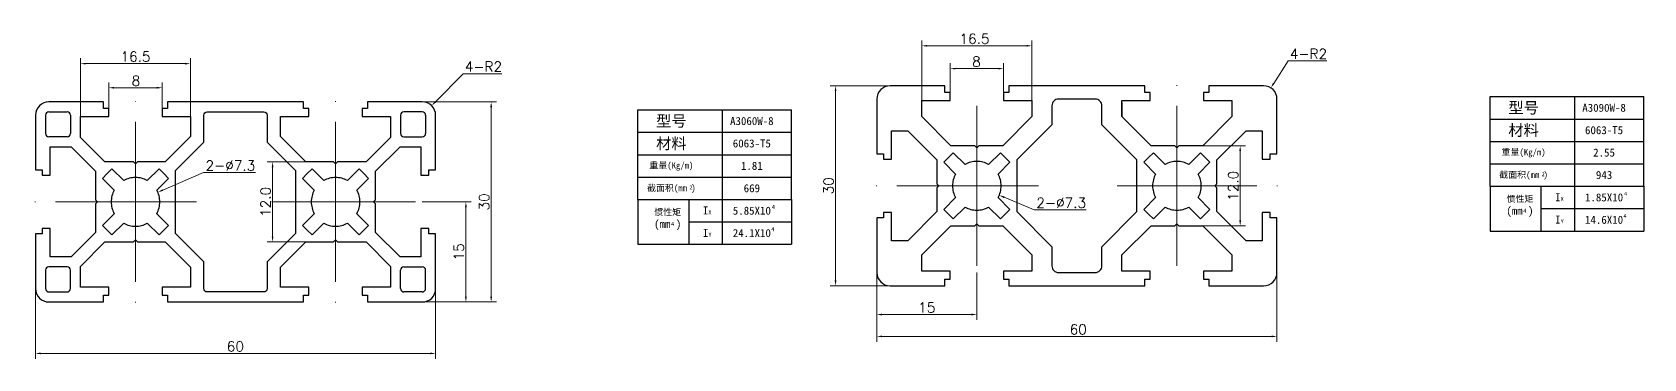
# Model space of a CAD drawing. Header units: millimetres. Extents: x 667 to 3290, y 428 to 2286.
# Drawn here: x 2367.2 to 2608.8, y 813.9 to 862.9 of the extents above; entities that cross this region are included whole.
import ezdxf

# ---------------------------------------------------------------- set-up
doc = ezdxf.new("R2010")
doc.units = ezdxf.units.MM
doc.linetypes.add('ACAD_ISO10W100', pattern=[18, 12, -3, 0, -3])
for name, color, linetype, lineweight in [('中心线', 1, 'ACAD_ISO10W100', 0), ('粗实线', 130, 'Continuous', 30), ('细实线', 130, 'Continuous', 0)]:
    doc.layers.add(name, color=color, linetype=linetype, lineweight=lineweight)
doc.styles.get("Standard").update_dxf_attribs({"font": 'txt', "bigfont": 'gbcbig.shx'})
doc.dimstyles.new('45x45L', dxfattribs={"dimscale": 0, "dimtxt": 1.5, "dimasz": 0.8, "dimexe": 0.8, "dimexo": 0, "dimgap": 0.3, "dimtad": 1, "dimtoh": 1, "dimdec": 1, "dimzin": 0, "dimdsep": 46, "dimtxsty": 'Standard', "dimcen": 0, "dimclrd": 5, "dimclre": 5, "dimclrt": 3, "dimadec": 0, "dimazin": 0, "dimtp": 0.05, "dimtm": 0.05, "dimtfac": 1, "dimtdec": 1, "dimtofl": 0, "dimtmove": 0, "dimatfit": 3, "dimfxl": 1, "dimtolj": 1, "dimlwd": 13, "dimlwe": 13, "dimarcsym": 0})

# ---------------------------------------------------------------- blocks, each defined once
blk = doc.blocks.new('*D1120')
at = {"layer": 'DEFPOINTS', "color": 0, "transparency": 16777216}
for p in [(2403.22, 843.42), (2408.22, 843.42), (2408.22, 831.42)]:
    blk.add_point(p, dxfattribs=at)
at = {"layer": '粗实线', "color": 5, "lineweight": 13, "transparency": 16777216}
for p, q in [((2408.22, 843.42), (2402.42, 843.42)), ((2403.22, 832.22), (2403.22, 842.62)), ((2408.22, 831.42), (2402.42, 831.42))]:
    blk.add_line(p, q, dxfattribs=at)
at = {"layer": '粗实线', "color": 5, "transparency": 16777216}
for points in [[(2403.09, 842.62), (2403.35, 842.62), (2403.22, 843.42)], [(2403.09, 832.22), (2403.35, 832.22), (2403.22, 831.42)]]:
    blk.add_solid(points, dxfattribs=at)
at = {"layer": '粗实线', "color": 3, "transparency": 16777216, "insert": (2402.17, 837.42), "char_height": 1.5, "attachment_point": 5, "rotation": 90}
blk.add_mtext('\\A1;12.0', dxfattribs=at)
blk = doc.blocks.new('*D1121')
at = {"layer": 'DEFPOINTS', "color": 0, "transparency": 16777216}
for p in [(2427.06, 851.85), (2425.66, 850.42)]:
    blk.add_point(p, dxfattribs=at)
at = {"layer": '细实线', "color": 5, "lineweight": 13, "transparency": 16777216}
for p, q in [((2431.78, 856.65), (2427.63, 852.42)), ((2437.58, 856.65), (2431.78, 856.65))]:
    blk.add_line(p, q, dxfattribs=at)
at = {"layer": '细实线', "color": 5, "transparency": 16777216}
blk.add_solid([(2427.53, 852.51), (2427.72, 852.33), (2427.06, 851.85)], dxfattribs=at)
at = {"layer": '细实线', "color": 3, "transparency": 16777216, "insert": (2434.83, 857.7), "char_height": 1.5, "attachment_point": 5}
blk.add_mtext('\\A1;4-R2', dxfattribs=at)
blk = doc.blocks.new('*D1122')
at = {"layer": 'DEFPOINTS', "color": 0, "transparency": 16777216}
for p in [(2425.66, 852.42), (2435.99, 852.42), (2425.66, 822.42)]:
    blk.add_point(p, dxfattribs=at)
at = {"layer": '细实线', "color": 5, "lineweight": 13, "transparency": 16777216}
for p, q in [((2425.66, 852.42), (2436.79, 852.42)), ((2435.99, 823.22), (2435.99, 851.62)), ((2425.66, 822.42), (2436.79, 822.42))]:
    blk.add_line(p, q, dxfattribs=at)
at = {"layer": '细实线', "color": 5, "transparency": 16777216}
for points in [[(2435.86, 851.62), (2436.13, 851.62), (2435.99, 852.42)], [(2435.86, 823.22), (2436.13, 823.22), (2435.99, 822.42)]]:
    blk.add_solid(points, dxfattribs=at)
at = {"layer": '细实线', "color": 3, "transparency": 16777216, "insert": (2434.94, 837.42), "char_height": 1.5, "attachment_point": 5, "rotation": 90}
blk.add_mtext('\\A1;30', dxfattribs=at)
blk = doc.blocks.new('*D1123')
at = {"layer": 'DEFPOINTS', "color": 0, "transparency": 16777216}
for p in [(2425.66, 837.42), (2432.2, 837.42), (2425.66, 822.42)]:
    blk.add_point(p, dxfattribs=at)
at = {"layer": '细实线', "color": 5, "lineweight": 13, "transparency": 16777216}
for p, q in [((2425.66, 837.42), (2433, 837.42)), ((2432.2, 823.22), (2432.2, 836.62)), ((2425.66, 822.42), (2433, 822.42))]:
    blk.add_line(p, q, dxfattribs=at)
at = {"layer": '细实线', "color": 5, "transparency": 16777216}
for points in [[(2432.07, 836.62), (2432.34, 836.62), (2432.2, 837.42)], [(2432.07, 823.22), (2432.34, 823.22), (2432.2, 822.42)]]:
    blk.add_solid(points, dxfattribs=at)
at = {"layer": '细实线', "color": 3, "transparency": 16777216, "insert": (2431.15, 829.92), "char_height": 1.5, "attachment_point": 5, "rotation": 90}
blk.add_mtext('\\A1;15', dxfattribs=at)
blk = doc.blocks.new('*D815')
at = {"layer": 'DEFPOINTS', "color": 0, "transparency": 16777216}
for p in [(2367.66, 824.42), (2427.66, 824.42), (2427.66, 814.7)]:
    blk.add_point(p, dxfattribs=at)
at = {"layer": '细实线', "color": 5, "lineweight": 13, "transparency": 16777216}
for p, q in [((2367.66, 824.42), (2367.66, 813.9)), ((2427.66, 824.42), (2427.66, 813.9)), ((2368.46, 814.7), (2426.86, 814.7))]:
    blk.add_line(p, q, dxfattribs=at)
at = {"layer": '细实线', "color": 5, "transparency": 16777216}
for points in [[(2368.46, 814.84), (2368.46, 814.57), (2367.66, 814.7)], [(2426.86, 814.84), (2426.86, 814.57), (2427.66, 814.7)]]:
    blk.add_solid(points, dxfattribs=at)
at = {"layer": '细实线', "color": 3, "transparency": 16777216, "insert": (2397.64, 815.75), "char_height": 1.5, "attachment_point": 5}
blk.add_mtext('\\A1;60', dxfattribs=at)
blk = doc.blocks.new('*D1124')
at = {"layer": 'DEFPOINTS', "color": 0, "transparency": 16777216}
for p in [(2386.01, 838.87), (2379.31, 835.98)]:
    blk.add_point(p, dxfattribs=at)
at = {"layer": '细实线', "color": 5, "lineweight": 13, "transparency": 16777216}
for p, q in [((2392.84, 841.82), (2386.75, 839.19)), ((2400.64, 841.82), (2392.84, 841.82))]:
    blk.add_line(p, q, dxfattribs=at)
at = {"layer": '细实线', "color": 5, "transparency": 16777216}
blk.add_solid([(2386.7, 839.31), (2386.8, 839.07), (2386.01, 838.87)], dxfattribs=at)
at = {"layer": '细实线', "color": 3, "transparency": 16777216, "insert": (2396.89, 842.87), "char_height": 1.5, "attachment_point": 5}
blk.add_mtext('\\A1;2-%%C7.3', dxfattribs=at)
blk = doc.blocks.new('*D1125')
at = {"layer": 'DEFPOINTS', "color": 0, "transparency": 16777216}
for p in [(2390.91, 858.15), (2374.41, 850.22), (2390.91, 850.22)]:
    blk.add_point(p, dxfattribs=at)
at = {"layer": '细实线', "color": 5, "lineweight": 13, "transparency": 16777216}
for p, q in [((2374.41, 850.22), (2374.41, 858.95)), ((2375.21, 858.15), (2390.11, 858.15)), ((2390.91, 850.22), (2390.91, 858.95))]:
    blk.add_line(p, q, dxfattribs=at)
at = {"layer": '细实线', "color": 5, "transparency": 16777216}
for points in [[(2375.21, 858.28), (2375.21, 858.02), (2374.41, 858.15)], [(2390.11, 858.28), (2390.11, 858.02), (2390.91, 858.15)]]:
    blk.add_solid(points, dxfattribs=at)
at = {"layer": '细实线', "color": 3, "transparency": 16777216, "insert": (2382.66, 859.2), "char_height": 1.5, "attachment_point": 5}
blk.add_mtext('\\A1;16.5', dxfattribs=at)
blk = doc.blocks.new('*D1126')
at = {"layer": 'DEFPOINTS', "color": 0, "transparency": 16777216}
for p in [(2386.66, 854.54), (2378.66, 851.42), (2386.66, 851.42)]:
    blk.add_point(p, dxfattribs=at)
at = {"layer": '细实线', "color": 5, "lineweight": 13, "transparency": 16777216}
for p, q in [((2378.66, 851.42), (2378.66, 855.34)), ((2379.46, 854.54), (2385.86, 854.54)), ((2386.66, 851.42), (2386.66, 855.34))]:
    blk.add_line(p, q, dxfattribs=at)
at = {"layer": '细实线', "color": 5, "transparency": 16777216}
for points in [[(2379.46, 854.67), (2379.46, 854.41), (2378.66, 854.54)], [(2385.86, 854.67), (2385.86, 854.41), (2386.66, 854.54)]]:
    blk.add_solid(points, dxfattribs=at)
at = {"layer": '细实线', "color": 3, "transparency": 16777216, "insert": (2382.73, 855.59), "char_height": 1.5, "attachment_point": 5}
blk.add_mtext('\\A1;8', dxfattribs=at)
blk = doc.blocks.new('*D1127')
at = {"layer": 'DEFPOINTS', "color": 0, "transparency": 16777216}
for p in [(2542.69, 845.84), (2548.3, 845.84), (2542.69, 833.84)]:
    blk.add_point(p, dxfattribs=at)
at = {"layer": '粗实线', "color": 5, "lineweight": 13, "transparency": 16777216}
for p, q in [((2542.69, 845.84), (2549.1, 845.84)), ((2548.3, 834.64), (2548.3, 845.04)), ((2542.69, 833.84), (2549.1, 833.84))]:
    blk.add_line(p, q, dxfattribs=at)
at = {"layer": '粗实线', "color": 5, "transparency": 16777216}
for points in [[(2548.16, 845.04), (2548.43, 845.04), (2548.3, 845.84)], [(2548.16, 834.64), (2548.43, 834.64), (2548.3, 833.84)]]:
    blk.add_solid(points, dxfattribs=at)
at = {"layer": '粗实线', "color": 3, "transparency": 16777216, "insert": (2547.25, 839.84), "char_height": 1.5, "attachment_point": 5, "rotation": 90}
blk.add_mtext('\\A1;12.0', dxfattribs=at)
blk = doc.blocks.new('*D816')
at = {"layer": 'DEFPOINTS', "color": 0, "transparency": 16777216}
for p in [(2493.81, 826.84), (2553.81, 826.84), (2553.81, 817.25)]:
    blk.add_point(p, dxfattribs=at)
at = {"layer": '细实线', "color": 5, "lineweight": 13, "transparency": 16777216}
for p, q in [((2493.81, 826.84), (2493.81, 816.45)), ((2553.81, 826.84), (2553.81, 816.45)), ((2494.61, 817.25), (2553.01, 817.25))]:
    blk.add_line(p, q, dxfattribs=at)
at = {"layer": '细实线', "color": 5, "transparency": 16777216}
for points in [[(2494.61, 817.39), (2494.61, 817.12), (2493.81, 817.25)], [(2553.01, 817.39), (2553.01, 817.12), (2553.81, 817.25)]]:
    blk.add_solid(points, dxfattribs=at)
at = {"layer": '细实线', "color": 3, "transparency": 16777216, "insert": (2524.02, 818.3), "char_height": 1.5, "attachment_point": 5}
blk.add_mtext('\\A1;60', dxfattribs=at)
blk = doc.blocks.new('*D1128')
at = {"layer": 'DEFPOINTS', "color": 0, "transparency": 16777216}
for p in [(2493.81, 826.84), (2508.81, 826.84), (2508.81, 820.53)]:
    blk.add_point(p, dxfattribs=at)
at = {"layer": '细实线', "color": 5, "lineweight": 13, "transparency": 16777216}
for p, q in [((2493.81, 826.84), (2493.81, 819.73)), ((2508.81, 826.84), (2508.81, 819.73)), ((2494.61, 820.53), (2508.01, 820.53))]:
    blk.add_line(p, q, dxfattribs=at)
at = {"layer": '细实线', "color": 5, "transparency": 16777216}
for points in [[(2494.61, 820.67), (2494.61, 820.4), (2493.81, 820.53)], [(2508.01, 820.67), (2508.01, 820.4), (2508.81, 820.53)]]:
    blk.add_solid(points, dxfattribs=at)
at = {"layer": '细实线', "color": 3, "transparency": 16777216, "insert": (2501.31, 821.58), "char_height": 1.5, "attachment_point": 5}
blk.add_mtext('\\A1;15', dxfattribs=at)
blk = doc.blocks.new('*D1129')
at = {"layer": 'DEFPOINTS', "color": 0, "transparency": 16777216}
for p in [(2487.63, 854.84), (2495.81, 854.84), (2495.81, 824.84)]:
    blk.add_point(p, dxfattribs=at)
at = {"layer": '细实线', "color": 5, "lineweight": 13, "transparency": 16777216}
for p, q in [((2495.81, 854.84), (2486.83, 854.84)), ((2487.63, 825.64), (2487.63, 854.04)), ((2495.81, 824.84), (2486.83, 824.84))]:
    blk.add_line(p, q, dxfattribs=at)
at = {"layer": '细实线', "color": 5, "transparency": 16777216}
for points in [[(2487.5, 854.04), (2487.76, 854.04), (2487.63, 854.84)], [(2487.5, 825.64), (2487.76, 825.64), (2487.63, 824.84)]]:
    blk.add_solid(points, dxfattribs=at)
at = {"layer": '细实线', "color": 3, "transparency": 16777216, "insert": (2486.58, 839.84), "char_height": 1.5, "attachment_point": 5, "rotation": 90}
blk.add_mtext('\\A1;30', dxfattribs=at)
blk = doc.blocks.new('*D1130')
at = {"layer": 'DEFPOINTS', "color": 0, "transparency": 16777216}
for p in [(2552.89, 854.52), (2551.81, 852.84)]:
    blk.add_point(p, dxfattribs=at)
at = {"layer": '细实线', "color": 5, "lineweight": 13, "transparency": 16777216}
for p, q in [((2555.48, 858.57), (2553.32, 855.2)), ((2561.28, 858.57), (2555.48, 858.57))]:
    blk.add_line(p, q, dxfattribs=at)
at = {"layer": '细实线', "color": 5, "transparency": 16777216}
blk.add_solid([(2553.21, 855.27), (2553.43, 855.12), (2552.89, 854.52)], dxfattribs=at)
at = {"layer": '细实线', "color": 3, "transparency": 16777216, "insert": (2558.53, 859.62), "char_height": 1.5, "attachment_point": 5}
blk.add_mtext('\\A1;4-R2', dxfattribs=at)
blk = doc.blocks.new('*D1131')
at = {"layer": 'DEFPOINTS', "color": 0, "transparency": 16777216}
for p in [(2505.45, 841.25), (2512.18, 838.42)]:
    blk.add_point(p, dxfattribs=at)
at = {"layer": '细实线', "color": 5, "lineweight": 13, "transparency": 16777216}
for p, q in [((2517.41, 836.23), (2512.92, 838.11)), ((2525.21, 836.23), (2517.41, 836.23))]:
    blk.add_line(p, q, dxfattribs=at)
at = {"layer": '细实线', "color": 5, "transparency": 16777216}
blk.add_solid([(2512.97, 838.24), (2512.86, 837.99), (2512.18, 838.42)], dxfattribs=at)
at = {"layer": '细实线', "color": 3, "transparency": 16777216, "insert": (2521.46, 837.28), "char_height": 1.5, "attachment_point": 5}
blk.add_mtext('\\A1;2-%%C7.3', dxfattribs=at)
blk = doc.blocks.new('*D1132')
at = {"layer": 'DEFPOINTS', "color": 0, "transparency": 16777216}
for p in [(2517.06, 860.83), (2500.56, 852.64), (2517.06, 852.64)]:
    blk.add_point(p, dxfattribs=at)
at = {"layer": '细实线', "color": 5, "lineweight": 13, "transparency": 16777216}
for p, q in [((2500.56, 852.64), (2500.56, 861.63)), ((2501.36, 860.83), (2516.26, 860.83)), ((2517.06, 852.64), (2517.06, 861.63))]:
    blk.add_line(p, q, dxfattribs=at)
at = {"layer": '细实线', "color": 5, "transparency": 16777216}
for points in [[(2501.36, 860.96), (2501.36, 860.7), (2500.56, 860.83)], [(2516.26, 860.96), (2516.26, 860.7), (2517.06, 860.83)]]:
    blk.add_solid(points, dxfattribs=at)
at = {"layer": '细实线', "color": 3, "transparency": 16777216, "insert": (2508.46, 861.88), "char_height": 1.5, "attachment_point": 5}
blk.add_mtext('\\A1;16.5', dxfattribs=at)
blk = doc.blocks.new('*D1133')
at = {"layer": 'DEFPOINTS', "color": 0, "transparency": 16777216}
for p in [(2512.81, 857.4), (2504.81, 853.84), (2512.81, 853.84)]:
    blk.add_point(p, dxfattribs=at)
at = {"layer": '细实线', "color": 5, "lineweight": 13, "transparency": 16777216}
for p, q in [((2504.81, 853.84), (2504.81, 858.2)), ((2512.81, 853.84), (2512.81, 858.2)), ((2505.61, 857.4), (2512.01, 857.4))]:
    blk.add_line(p, q, dxfattribs=at)
at = {"layer": '细实线', "color": 5, "transparency": 16777216}
for points in [[(2505.61, 857.54), (2505.61, 857.27), (2504.81, 857.4)], [(2512.01, 857.54), (2512.01, 857.27), (2512.81, 857.4)]]:
    blk.add_solid(points, dxfattribs=at)
at = {"layer": '细实线', "color": 3, "transparency": 16777216, "insert": (2508.75, 858.45), "char_height": 1.5, "attachment_point": 5}
blk.add_mtext('\\A1;8', dxfattribs=at)

msp = doc.modelspace()

# ---------------------------------------------------------------- linework, layer by layer
at = {"layer": '中心线'}
for p, q in [((2508.812, 839.837), (2508.812, 854.461)), ((2538.812, 839.837), (2538.812, 854.946)), ((2382.663, 837.423), (2382.663, 852.459)), ((2412.663, 837.423), (2412.663, 852.568)), ((2508.812, 839.837), (2493.072, 839.837)), ((2508.812, 839.837), (2518.074, 839.837)), ((2508.812, 839.837), (2508.812, 825.056)), ((2538.812, 839.837), (2529.83, 839.837)), ((2538.812, 839.837), (2538.812, 824.888)), ((2538.812, 839.837), (2554.254, 839.837)), ((2382.663, 837.423), (2367.18, 837.423)), ((2382.663, 837.423), (2391.794, 837.423)), ((2382.663, 837.423), (2382.663, 821.896)), ((2412.663, 837.423), (2403.102, 837.423)), ((2412.663, 837.423), (2412.663, 822.14)), ((2412.663, 837.423), (2427.942, 837.423))]:
    msp.add_line(p, q, dxfattribs=at)
at = {"layer": '粗实线'}
for p, q in [((2504.012, 854.837), (2495.812, 854.837)), ((2504.012, 853.837), (2504.012, 854.837)), ((2504.812, 853.837), (2504.012, 853.837)), ((2504.812, 852.637), (2504.812, 853.837)), ((2512.812, 853.837), (2512.812, 852.637)), ((2513.612, 853.837), (2512.812, 853.837)), ((2513.612, 854.837), (2513.612, 853.837)), ((2523.812, 854.837), (2513.612, 854.837)), ((2534.012, 854.837), (2523.812, 854.837)), ((2534.012, 853.837), (2534.012, 854.837)), ((2534.812, 853.837), (2534.012, 853.837)), ((2534.812, 852.637), (2534.812, 853.837)), ((2542.812, 853.837), (2542.812, 852.637)), ((2543.612, 853.837), (2542.812, 853.837)), ((2543.612, 854.837), (2543.612, 853.837)), ((2551.812, 854.837), (2543.612, 854.837)), ((2585.781, 853.21), (2608.808, 853.21)), ((2585.781, 839.77), (2585.781, 853.21)), ((2598.404, 853.21), (2598.404, 833.05)), ((2608.808, 839.77), (2608.808, 853.21)), ((2369.663, 850.923), (2372.413, 850.923)), ((2425.663, 850.923), (2422.913, 850.923)), ((2458.002, 837.781), (2458.002, 851.221)), ((2458.002, 851.221), (2481.029, 851.221)), ((2470.625, 851.221), (2470.625, 831.061)), ((2481.029, 837.781), (2481.029, 851.221)), ((2493.812, 852.837), (2493.812, 844.637)), ((2500.562, 852.637), (2504.812, 852.637)), ((2500.562, 850.209), (2500.562, 852.637)), ((2512.812, 852.637), (2517.062, 852.637)), ((2517.062, 852.637), (2517.062, 850.209)), ((2530.562, 852.637), (2534.812, 852.637)), ((2530.562, 850.209), (2530.562, 852.637)), ((2530.562, 852.337), (2530.562, 850.209)), ((2542.812, 852.637), (2547.062, 852.637)), ((2547.062, 852.637), (2547.062, 850.209)), ((2553.812, 844.637), (2553.812, 852.837)), ((2369.163, 850.423), (2369.163, 847.673)), ((2372.913, 850.423), (2372.913, 847.673)), ((2422.413, 850.423), (2422.413, 847.673)), ((2426.163, 850.423), (2426.163, 847.673)), ((2504.934, 845.837), (2500.562, 850.209)), ((2517.062, 850.209), (2512.691, 845.837)), ((2534.934, 845.837), (2530.562, 850.209)), ((2547.062, 850.209), (2542.691, 845.837)), ((2585.781, 849.85), (2608.808, 849.85)), ((2372.413, 847.173), (2369.663, 847.173)), ((2422.913, 847.173), (2425.663, 847.173)), ((2458.002, 847.861), (2481.029, 847.861)), ((2496.012, 843.837), (2496.012, 848.087)), ((2496.012, 848.087), (2498.441, 848.087)), ((2498.441, 848.087), (2502.812, 843.716)), ((2508.512, 845.837), (2504.934, 845.837)), ((2508.812, 845.537), (2508.512, 845.837)), ((2509.112, 845.837), (2508.812, 845.537)), ((2512.691, 845.837), (2509.112, 845.837)), ((2538.512, 845.837), (2534.934, 845.837)), ((2538.812, 845.537), (2538.512, 845.837)), ((2539.112, 845.837), (2538.812, 845.537)), ((2542.691, 845.837), (2539.112, 845.837)), ((2544.812, 843.716), (2549.184, 848.087)), ((2549.184, 848.087), (2551.612, 848.087)), ((2551.612, 848.087), (2551.612, 843.837)), ((2585.781, 846.49), (2608.808, 846.49)), ((2586.621, 846.49), (2605.808, 846.49)), ((2587.461, 846.49), (2605.808, 846.49)), ((2588.301, 846.49), (2605.808, 846.49)), ((2458.002, 844.501), (2481.029, 844.501)), ((2458.842, 844.501), (2478.029, 844.501)), ((2459.682, 844.501), (2478.029, 844.501)), ((2460.522, 844.501), (2478.029, 844.501)), ((2493.812, 844.637), (2494.812, 844.637)), ((2494.812, 844.637), (2494.812, 843.837)), ((2494.812, 843.837), (2496.012, 843.837)), ((2502.812, 843.716), (2502.812, 840.137)), ((2544.812, 840.137), (2544.812, 843.716)), ((2551.612, 843.837), (2552.812, 843.837)), ((2552.812, 844.637), (2553.812, 844.637)), ((2552.812, 843.837), (2552.812, 844.637)), ((2408.421, 841.666), (2407.708, 840.954)), ((2407.708, 840.954), (2409.47, 839.192)), ((2408.421, 841.666), (2409.133, 842.378)), ((2409.133, 842.378), (2410.895, 840.616)), ((2416.194, 842.378), (2414.432, 840.616)), ((2417.618, 840.954), (2415.856, 839.192)), ((2416.906, 841.666), (2416.194, 842.378)), ((2416.906, 841.666), (2417.618, 840.954)), ((2458.002, 841.141), (2481.029, 841.141)), ((2459.682, 841.141), (2478.029, 841.141)), ((2460.522, 841.141), (2478.029, 841.141)), ((2532.812, 839.837), (2532.812, 843.15)), ((2585.781, 843.13), (2608.808, 843.13)), ((2587.461, 843.13), (2605.808, 843.13)), ((2588.301, 843.13), (2605.808, 843.13)), ((2502.812, 840.137), (2503.112, 839.837)), ((2503.112, 839.837), (2502.812, 839.537)), ((2502.812, 839.537), (2502.812, 835.959)), ((2544.512, 839.837), (2544.812, 840.137)), ((2544.812, 839.537), (2544.512, 839.837)), ((2544.812, 835.959), (2544.812, 839.537)), ((2585.781, 839.77), (2608.808, 839.77)), ((2585.781, 839.77), (2585.781, 833.05)), ((2586.621, 839.77), (2605.808, 839.77)), ((2587.461, 839.77), (2605.808, 839.77)), ((2588.301, 839.77), (2605.808, 839.77)), ((2593.438, 833.05), (2593.438, 839.77)), ((2608.808, 839.77), (2608.808, 833.05)), ((2458.002, 837.781), (2458.002, 831.061)), ((2458.002, 837.781), (2481.029, 837.781)), ((2458.842, 837.781), (2478.029, 837.781)), ((2459.682, 837.781), (2478.029, 837.781)), ((2460.522, 837.781), (2478.029, 837.781)), ((2465.659, 831.061), (2465.659, 837.781)), ((2481.029, 837.781), (2481.029, 831.061)), ((2593.438, 836.41), (2608.808, 836.41)), ((2407.708, 833.893), (2409.47, 835.655)), ((2408.421, 833.18), (2407.708, 833.893)), ((2409.133, 832.468), (2410.895, 834.23)), ((2416.194, 832.468), (2414.432, 834.23)), ((2417.618, 833.893), (2415.856, 835.655)), ((2416.906, 833.18), (2417.618, 833.893)), ((2465.659, 834.421), (2481.029, 834.421)), ((2493.812, 835.037), (2493.812, 826.837)), ((2494.812, 835.037), (2493.812, 835.037)), ((2494.812, 835.837), (2494.812, 835.037)), ((2496.012, 835.837), (2494.812, 835.837)), ((2496.012, 831.587), (2496.012, 835.837)), ((2502.812, 835.959), (2498.441, 831.587)), ((2500.562, 829.466), (2504.934, 833.837)), ((2504.934, 833.837), (2508.512, 833.837)), ((2508.512, 833.837), (2508.812, 834.137)), ((2508.812, 834.137), (2509.112, 833.837)), ((2509.112, 833.837), (2512.691, 833.837)), ((2512.691, 833.837), (2517.062, 829.466)), ((2530.562, 829.466), (2534.934, 833.837)), ((2534.934, 833.837), (2538.512, 833.837)), ((2538.512, 833.837), (2538.812, 834.137)), ((2538.812, 834.137), (2539.112, 833.837)), ((2539.112, 833.837), (2542.691, 833.837)), ((2542.691, 833.837), (2547.062, 829.466)), ((2549.184, 831.587), (2544.812, 835.959)), ((2551.612, 835.837), (2551.612, 831.587)), ((2552.812, 835.837), (2551.612, 835.837)), ((2552.812, 835.037), (2552.812, 835.837)), ((2553.812, 835.037), (2552.812, 835.037)), ((2553.812, 826.837), (2553.812, 835.037)), ((2408.421, 833.18), (2409.133, 832.468)), ((2416.906, 833.18), (2416.194, 832.468)), ((2498.441, 831.587), (2496.012, 831.587)), ((2551.612, 831.587), (2549.184, 831.587)), ((2585.781, 833.05), (2608.808, 833.05)), ((2458.002, 831.061), (2481.029, 831.061)), ((2500.562, 827.037), (2500.562, 829.466)), ((2517.062, 829.466), (2517.062, 827.037)), ((2530.562, 827.037), (2530.562, 829.466)), ((2547.062, 829.466), (2547.062, 827.037)), ((2422.413, 824.423), (2422.413, 827.173)), ((2422.913, 827.673), (2425.663, 827.673)), ((2426.163, 824.423), (2426.163, 827.173)), ((2504.812, 827.037), (2500.562, 827.037)), ((2504.812, 825.837), (2504.812, 827.037)), ((2517.062, 827.037), (2512.812, 827.037)), ((2512.812, 827.037), (2512.812, 825.837)), ((2534.812, 827.037), (2530.562, 827.037)), ((2534.812, 825.837), (2534.812, 827.037)), ((2547.062, 827.037), (2542.812, 827.037)), ((2542.812, 827.037), (2542.812, 825.837)), ((2495.812, 824.837), (2504.012, 824.837)), ((2504.012, 825.837), (2504.812, 825.837)), ((2504.012, 824.837), (2504.012, 825.837)), ((2512.812, 825.837), (2513.612, 825.837)), ((2513.612, 825.837), (2513.612, 824.837)), ((2513.612, 824.837), (2523.812, 824.837)), ((2523.812, 824.837), (2534.012, 824.837)), ((2534.012, 825.837), (2534.812, 825.837)), ((2534.012, 824.837), (2534.012, 825.837)), ((2542.812, 825.837), (2543.612, 825.837)), ((2543.612, 825.837), (2543.612, 824.837)), ((2543.612, 824.837), (2551.812, 824.837)), ((2425.663, 823.923), (2422.913, 823.923))]:
    msp.add_line(p, q, dxfattribs=at)
for points in [[(2417.249, 843.423), (2412.963, 843.423), (2412.663, 843.123), (2412.363, 843.423), (2408.219, 843.423), (2404.413, 847.229), (2404.413, 850.223), (2408.663, 850.223), (2408.663, 851.423), (2407.863, 851.423), (2407.863, 852.423), (2397.663, 852.423), (2387.463, 852.423), (2387.463, 851.423), (2386.663, 851.423), (2386.663, 850.223), (2390.913, 850.223), (2390.913, 847.229), (2387.108, 843.423), (2382.963, 843.423), (2382.663, 843.123), (2382.363, 843.423), (2378.077, 843.423), (2374.413, 847.087), (2374.413, 850.223), (2378.663, 850.223), (2378.663, 851.423), (2377.863, 851.423), (2377.863, 852.423), (2369.663, 852.423, 0.4142136), (2367.663, 850.423), (2367.663, 842.223), (2368.663, 842.223), (2368.663, 841.423), (2369.863, 841.423), (2369.863, 845.673), (2372.999, 845.673), (2376.663, 842.009), (2376.663, 837.723), (2376.963, 837.423), (2376.663, 837.123), (2376.663, 832.837), (2372.999, 829.173), (2369.863, 829.173), (2369.863, 833.423), (2368.663, 833.423), (2368.663, 832.623), (2367.663, 832.623), (2367.663, 824.423, 0.4142136), (2369.663, 822.423), (2377.863, 822.423), (2377.863, 823.423), (2378.663, 823.423), (2378.663, 824.623), (2374.413, 824.623), (2374.413, 827.759), (2378.077, 831.423), (2382.363, 831.423), (2382.663, 831.723), (2382.963, 831.423), (2387.108, 831.423), (2390.913, 827.618), (2390.913, 824.623), (2386.663, 824.623), (2386.663, 823.423), (2387.463, 823.423), (2387.463, 822.423), (2397.663, 822.423), (2407.863, 822.423), (2407.863, 823.423), (2408.663, 823.423), (2408.663, 824.623), (2404.413, 824.623), (2404.413, 827.618), (2408.219, 831.423), (2412.363, 831.423), (2412.663, 831.723), (2412.963, 831.423), (2417.249, 831.423), (2420.913, 827.759), (2420.913, 824.623), (2416.663, 824.623), (2416.663, 823.423), (2417.463, 823.423), (2417.463, 822.423), (2425.663, 822.423, 0.4142136), (2427.663, 824.423), (2427.663, 832.623), (2426.663, 832.623), (2426.663, 833.423), (2425.463, 833.423), (2425.463, 829.173), (2422.327, 829.173), (2418.663, 832.837), (2418.663, 837.123), (2418.363, 837.423), (2418.663, 837.723), (2418.663, 842.009), (2422.327, 845.673), (2425.463, 845.673), (2425.463, 841.423), (2426.663, 841.423), (2426.663, 842.223), (2427.663, 842.223), (2427.663, 850.423, 0.4142136), (2425.663, 852.423), (2417.463, 852.423), (2417.463, 851.423), (2416.663, 851.423), (2416.663, 850.223), (2420.913, 850.223), (2420.913, 847.087)], [(2402.413, 846.4), (2406.663, 842.15), (2406.663, 837.423), (2406.663, 832.696), (2402.413, 828.446), (2402.413, 824.423, -0.4142136), (2401.913, 823.923), (2397.663, 823.923), (2393.413, 823.923, -0.4142136), (2392.913, 824.423), (2392.913, 828.446), (2388.663, 832.696), (2388.663, 837.423), (2388.663, 842.15), (2392.913, 846.4), (2392.913, 850.423, -0.4142136), (2393.413, 850.923), (2397.663, 850.923), (2401.913, 850.923, -0.4142136), (2402.413, 850.423)], [(2532.812, 843.716), (2527.562, 848.966), (2527.562, 851.837, 0.4142136), (2526.562, 852.837), (2521.062, 852.837, 0.4142136), (2520.062, 851.837), (2520.062, 848.966), (2514.812, 843.716), (2514.812, 839.837), (2514.812, 835.959), (2520.062, 830.709), (2520.062, 827.837, 0.4142136), (2521.062, 826.837), (2526.562, 826.837, 0.4142136), (2527.562, 827.837), (2527.562, 830.709), (2532.812, 835.959)], [(2508.812, 836.187, 0.1271415), (2510.581, 836.644), (2512.343, 834.883), (2513.055, 835.595), (2513.767, 836.307), (2512.005, 838.069, 0.1271415), (2512.462, 839.837, 0.1271415), (2512.005, 841.606), (2513.767, 843.368), (2513.055, 844.08), (2512.343, 844.792), (2510.581, 843.03, 0.1271415), (2508.812, 843.487, 0.1271415), (2507.044, 843.03), (2505.282, 844.792), (2504.57, 844.08), (2503.858, 843.368), (2505.62, 841.606, 0.1271415), (2505.162, 839.837, 0.1271415), (2505.62, 838.069), (2503.858, 836.307), (2504.57, 835.595), (2505.282, 834.883), (2507.044, 836.644, 0.1271415)], [(2538.812, 836.187, 0.1271415), (2540.581, 836.644), (2542.343, 834.883), (2543.055, 835.595), (2543.767, 836.307), (2542.005, 838.069, 0.1271415), (2542.462, 839.837, 0.1271415), (2542.005, 841.606), (2543.767, 843.368), (2543.055, 844.08), (2542.343, 844.792), (2540.581, 843.03, 0.1271415), (2538.812, 843.487, 0.1271415), (2537.044, 843.03), (2535.282, 844.792), (2534.57, 844.08), (2533.858, 843.368), (2535.62, 841.606, 0.1271415), (2535.162, 839.837, 0.1271415), (2535.62, 838.069), (2533.858, 836.307), (2534.57, 835.595), (2535.282, 834.883), (2537.044, 836.644, 0.1271415)], [(2382.663, 833.773, 0.1271415), (2384.432, 834.23), (2386.194, 832.468), (2386.906, 833.18), (2387.618, 833.893), (2385.856, 835.655, 0.1271415), (2386.313, 837.423, 0.1271415), (2385.856, 839.192), (2387.618, 840.954), (2386.906, 841.666), (2386.194, 842.378), (2384.432, 840.616, 0.1271415), (2382.663, 841.073, 0.1271415), (2380.895, 840.616), (2379.133, 842.378), (2378.421, 841.666), (2377.708, 840.954), (2379.47, 839.192, 0.1271415), (2379.013, 837.423, 0.1271415), (2379.47, 835.655), (2377.708, 833.893), (2378.421, 833.18), (2379.133, 832.468), (2380.895, 834.23, 0.1271415)], [(2369.663, 827.673, 0.4142136), (2369.163, 827.173), (2369.163, 824.423, 0.4142136), (2369.663, 823.923), (2372.413, 823.923, 0.4142136), (2372.913, 824.423), (2372.913, 827.173, 0.4142136), (2372.413, 827.673)]]:
    msp.add_lwpolyline(points, format="xyb", close=True, dxfattribs=at)
for centre, radius, start, end in [((2495.812, 852.837), 2, 90, 180), ((2551.812, 852.837), 2, 0, 90), ((2369.663, 850.423), 0.5, 90, 180), ((2372.413, 850.423), 0.5, 0, 90), ((2422.913, 850.423), 0.5, 90, 180), ((2425.663, 850.423), 0.5, 360, 90), ((2369.663, 847.673), 0.5, 180, 270), ((2372.413, 847.673), 0.5, 270, 0), ((2422.913, 847.673), 0.5, 180, 270), ((2425.663, 847.673), 0.5, 270, 360), ((2412.663, 837.423), 3.65, 90, 118.98317), ((2412.663, 837.423), 3.65, 61.01683, 90), ((2412.663, 837.423), 3.65, 151.01683, 180), ((2412.663, 837.423), 3.65, 0, 28.98317), ((2412.663, 837.423), 3.65, 180, 208.98317), ((2412.663, 837.423), 3.65, 331.01683, 0), ((2412.663, 837.423), 3.65, 241.01683, 270), ((2412.663, 837.423), 3.65, 270, 298.98317), ((2422.913, 827.173), 0.5, 90, 180), ((2425.663, 827.173), 0.5, 0, 90), ((2495.812, 826.837), 2, 180, 270), ((2551.812, 826.837), 2, 270, 0), ((2422.913, 824.423), 0.5, 180, 270), ((2425.663, 824.423), 0.5, 270, 0)]:
    msp.add_arc(centre, radius, start, end, dxfattribs=at)

# ---------------------------------------------------------------- texts
for s, insert, char_height, width, attachment_point in [('{\\f宋体|b0|i0|c134|p54;型号}', (2463.009, 849.458), 1.68, 10.01381, 5), ('{\\f宋体|b0|i0|c134|p54;型号}', (2590.788, 851.447), 1.68, 10.01381, 5), ('{\\f宋体|b0|i0|c134|p2;A3090W-8}', (2602.856, 851.53), 1.2, 11.9043, 5), ('{\\f宋体|b0|i0|c134|p2;A3060W-8}', (2475.077, 849.541), 1.2, 11.9043, 5), ('{\\f宋体|b0|i0|c134|p54;材料}', (2590.788, 848.087), 1.68, 10.01381, 5), ('{\\f宋体|b0|i0|c134|p2;6063-T5}', (2602.856, 848.17), 1.2, 11.9043, 5), ('{\\f宋体|b0|i0|c134|p54;材料}', (2463.009, 846.098), 1.68, 10.01381, 5), ('{\\f宋体|b0|i0|c134|p2;6063-T5}', (2475.077, 846.181), 1.2, 11.9043, 5), ('{\\f宋体|b0|i0|c134|p54;重量(Kg/m)}', (2463.009, 842.738), 0.96, 10.01376, 5), ('{\\f宋体|b0|i0|c134|p2;1.81}', (2475.077, 842.821), 1.2, 11.9043, 5), ('{\\f宋体|b0|i0|c134|p54;重量(Kg/m)}', (2590.788, 844.727), 0.96, 10.01376, 5), ('{\\f宋体|b0|i0|c134|p2;2.55}', (2602.856, 844.81), 1.2, 11.9043, 5), ('{\\f宋体|b0|i0|c134|p54;截面积(mm )}', (2590.788, 841.367), 0.96, 10.01376, 5), ('{\\f宋体|b0|i0|c134|p2;2}', (2593.489, 841.88), 0.6, 0.81252, 1), ('{\\f宋体|b0|i0|c134|p2;943}', (2602.856, 841.45), 1.2, 11.9043, 5), ('{\\f宋体|b0|i0|c134|p54;截面积(mm )}', (2463.009, 839.378), 0.96, 10.01376, 5), ('{\\f宋体|b0|i0|c134|p2;2}', (2465.71, 839.89), 0.6, 0.81252, 1), ('{\\f宋体|b0|i0|c134|p2;669}', (2475.077, 839.461), 1.2, 11.9043, 5), ('{\\f宋体|b0|i0|c134|p54;惯性矩}', (2590.238, 837.828), 0.96, 10.01376, 5), ('{\\f宋体|b0|i0|c134|p2;I}', (2595.921, 838.132), 1.2, 4.96605, 5), ('{\\f宋体|b0|i0|c134|p2;1.85X10}', (2602.856, 838.09), 1.2, 11.9043, 5), ('{\\f宋体|b0|i0|c134|p2;4}', (2605.844, 838.946), 0.6, 0.8631, 1), ('{\\f宋体|b0|i0|c134|p54;惯性矩}', (2462.459, 835.839), 0.96, 10.01376, 5), ('{\\f宋体|b0|i0|c134|p2;I}', (2468.142, 836.143), 1.2, 4.96605, 5), ('{\\f宋体|b0|i0|c134|p2;X}', (2468.562, 836.179), 0.6, 0.7035, 1), ('{\\f宋体|b0|i0|c134|p2;5.85X10}', (2475.077, 836.101), 1.2, 11.9043, 5), ('{\\f宋体|b0|i0|c134|p2;4}', (2478.065, 836.957), 0.6, 0.8631, 1), ('{\\f宋体|b0|i0|c134|p54;(mm )}', (2590.238, 835.929), 1.2, 10.01376, 5), ('{\\f宋体|b0|i0|c134|p2;4}', (2590.735, 836.405), 0.6, 0.814, 1), ('{\\f宋体|b0|i0|c134|p2;X}', (2596.341, 838.169), 0.6, 0.7035, 1), ('{\\f宋体|b0|i0|c134|p54;(mm )}', (2462.459, 833.94), 1.2, 10.01376, 5), ('{\\f宋体|b0|i0|c134|p2;4}', (2462.956, 834.416), 0.6, 0.814, 1), ('{\\f宋体|b0|i0|c134|p2;I}', (2595.921, 834.772), 1.2, 4.96605, 5), ('{\\f宋体|b0|i0|c134|p2;Y}', (2596.341, 834.809), 0.6, 0.7035, 1), ('{\\f宋体|b0|i0|c134|p2;14.6X10}', (2602.856, 834.73), 1.2, 11.9043, 5), ('{\\f宋体|b0|i0|c134|p2;4}', (2605.752, 835.613), 0.6, 0.8631, 1), ('{\\f宋体|b0|i0|c134|p2;I}', (2468.142, 832.783), 1.2, 4.96605, 5), ('{\\f宋体|b0|i0|c134|p2;Y}', (2468.562, 832.819), 0.6, 0.7035, 1), ('{\\f宋体|b0|i0|c134|p2;24.1X10}', (2475.077, 832.741), 1.2, 11.9043, 5), ('{\\f宋体|b0|i0|c134|p2;4}', (2477.973, 833.624), 0.6, 0.8631, 1)]:
    msp.add_mtext(s, dxfattribs=dict(at, insert=insert, char_height=char_height, width=width, attachment_point=attachment_point))

# ---------------------------------------------------------------- dimensions: what is measured, and where the dimension line sits
for base, p1, p2, picture, middle in [((2548.296, 845.837), (2542.691, 833.837), (2542.691, 845.837), '*D1127', (2547.246, 839.837)), ((2403.221, 843.423), (2408.219, 831.423), (2408.219, 843.423), '*D1120', (2402.171, 837.423))]:
    dim = msp.add_linear_dim(base=base, p1=p1, p2=p2, angle=90, dimstyle='45x45L', override={"dimscale": 1}, dxfattribs=at)
    dim.commit()
    dim.dimension.update_dxf_attribs({"geometry": picture, "text_midpoint": middle})
at = {"layer": '细实线'}
for base, p1, p2, text, picture, middle in [((2517.062, 860.829), (2500.562, 852.637), (2517.062, 852.637), '16.5', '*D1132', (2508.456, 860.829)), ((2512.812, 857.403), (2504.812, 853.837), (2512.812, 853.837), '8', '*D1133', (2508.75, 857.403)), ((2386.663, 854.541), (2378.663, 851.423), (2386.663, 851.423), '8', '*D1126', (2382.727, 854.541)), ((2553.812, 817.252), (2493.812, 826.837), (2553.812, 826.837), '60', '*D816', (2524.02, 817.252)), ((2427.663, 814.702), (2367.663, 824.423), (2427.663, 824.423), '60', '*D815', (2397.642, 814.702))]:
    dim = msp.add_linear_dim(base=base, p1=p1, p2=p2, text=text, dimstyle='45x45L', override={"dimscale": 1}, dxfattribs=at)
    dim.commit()
    dim.dimension.update_dxf_attribs({"geometry": picture, "text_midpoint": middle, "dimtype": 160})
for center, mpoint, picture, middle in [((2551.812, 852.837), (2552.891, 854.521), '*D1130', (2558.532, 858.565)), ((2425.663, 850.423), (2427.065, 851.85), '*D1121', (2434.83, 856.651))]:
    dim = msp.add_radius_dim(center=center, mpoint=mpoint, text='4-R2', dimstyle='45x45L', override={"dimscale": 1}, dxfattribs=at)
    dim.commit()
    dim.dimension.update_dxf_attribs({"geometry": picture, "text_midpoint": middle, "dimtype": 164})
for base, p1, p2, text, picture, middle in [((2390.913, 858.15), (2374.413, 850.223), (2390.913, 850.223), '16.5', '*D1125', (2382.663, 859.2)), ((2508.812, 820.534), (2493.812, 826.837), (2508.812, 826.837), '15', '*D1128', (2501.312, 821.584))]:
    dim = msp.add_linear_dim(base=base, p1=p1, p2=p2, text=text, dimstyle='45x45L', override={"dimscale": 1}, dxfattribs=at)
    dim.commit()
    dim.dimension.update_dxf_attribs({"geometry": picture, "text_midpoint": middle})
for base, p1, p2, text, picture, middle in [((2487.631, 854.837), (2495.812, 824.837), (2495.812, 854.837), '30', '*D1129', (2486.581, 839.837)), ((2435.994, 852.423), (2425.663, 822.423), (2425.663, 852.423), '30', '*D1122', (2434.944, 837.423)), ((2432.204, 837.423), (2425.663, 822.423), (2425.663, 837.423), '15', '*D1123', (2431.154, 829.923))]:
    dim = msp.add_linear_dim(base=base, p1=p1, p2=p2, angle=90, text=text, dimstyle='45x45L', override={"dimscale": 1}, dxfattribs=at)
    dim.commit()
    dim.dimension.update_dxf_attribs({"geometry": picture, "text_midpoint": middle})
for p1, p2, picture, middle in [((2379.313, 835.976), (2386.014, 838.871), '*D1124', (2396.888, 841.818)), ((2505.447, 841.25), (2512.178, 838.425), '*D1131', (2521.462, 836.227))]:
    dim = msp.add_diameter_dim_2p(p1=p1, p2=p2, text='2-%%C7.3', dimstyle='45x45L', override={"dimscale": 1}, dxfattribs=at)
    dim.commit()
    dim.dimension.update_dxf_attribs({"geometry": picture, "text_midpoint": middle, "dimtype": 163})

doc.saveas('drawing.dxf')
